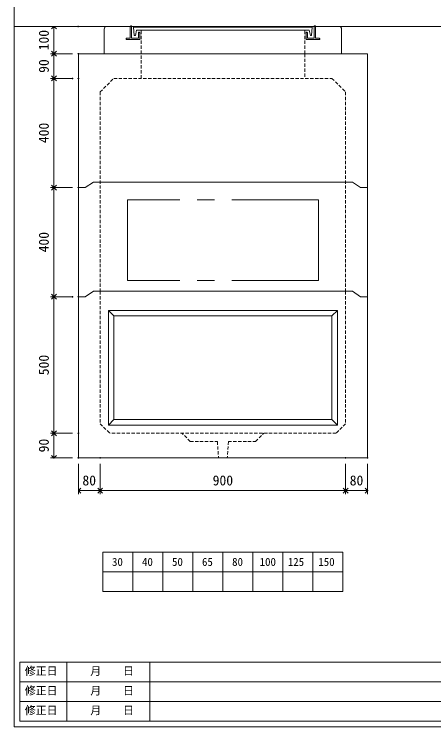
# Model space of a CAD drawing. Units: millimetres, scale not verified. Extents: x -4890 to 4890, y -2331 to 2331.
# Drawn here: x -1230 to 308, y -1944 to 666 of the extents above; entities that cross this region are included whole.
import ezdxf
from ezdxf.enums import TextEntityAlignment as Align

# ---------------------------------------------------------------- set-up
doc = ezdxf.new("R2010")
doc.units = ezdxf.units.MM
doc.header["$LTSCALE"] = 10
doc.header["$PDMODE"] = 32
doc.header["$PDSIZE"] = 2
doc.linetypes.add('DASHED1', pattern=[1.8, 1.2, -0.6])
doc.linetypes.add('USER2', pattern=[50.8, 31.75, -6.35, 6.35, -6.35])
doc.layers.add('0-1_Defpoints', color=7, linetype='Continuous')
for name, color, linetype, lineweight in [('0-2_waku', 7, 'Continuous', 18), ('0-3_gaikei', 7, 'Continuous', 18), ('0-4_kakure', 7, 'DASHED1', 5), ('0-5_sunpou', 7, 'Continuous', 5), ('0-9_uchigawa', 6, 'Continuous', 18), ('0-B_futa', 3, 'Continuous', 18), ('0-C_GL', 4, 'Continuous', 18), ('0-E_文字１', 7, 'Continuous', 18), ('1-3_uchigawa2', 6, 'USER2', 18)]:
    doc.layers.add(name, color=color, linetype=linetype, lineweight=lineweight)
doc.styles.add('ＭＳ ゴシック', font='')
doc.styles.get('ＭＳ ゴシック').set_extended_font_data('MS Gothic')

# ---------------------------------------------------------------- blocks, each defined once
blk = doc.blocks.new('_Open90')
at = {"layer": '0-5_sunpou'}
blk.add_line((0, 0), (-1, 0), dxfattribs=at)
blk.add_lwpolyline([(-0.5, 0.5), (0, 0), (-0.5, -0.5)], dxfattribs=at)
blk = doc.blocks.new('D80')
at = {"layer": '0-1_Defpoints'}
for p in [(452.32, 1804.36), (363, 1304.36), (452.32, 1304.36)]:
    blk.add_point(p, dxfattribs=at)
at = {"layer": '0-5_sunpou'}
for p, q in [((430.32, 1804.36), (350, 1804.36)), ((363, 1786.36), (363, 1322.36)), ((430.32, 1304.36), (350, 1304.36))]:
    blk.add_line(p, q, dxfattribs=at)
at = {"layer": '0-5_sunpou', "xscale": 18, "yscale": 18}
for p, rotation in [((363, 1804.36), 90), ((363, 1304.36), 270)]:
    blk.add_blockref('_Open90', p, dxfattribs=dict(at, rotation=rotation))
at = {"layer": '0-5_sunpou', "style": 'ＭＳ ゴシック'}
blk.add_text('500', height=36.66, rotation=90, dxfattribs=at).set_placement((355, 1516.86), align=Align.BOTTOM_LEFT)
blk = doc.blocks.new('D81')
at = {"layer": '0-1_Defpoints'}
for p in [(452.32, 1304.36), (363, 1214.36), (452.32, 1214.36)]:
    blk.add_point(p, dxfattribs=at)
at = {"layer": '0-5_sunpou'}
for p, q in [((430.32, 1304.36), (350, 1304.36)), ((363, 1286.36), (363, 1232.36)), ((430.32, 1214.36), (350, 1214.36))]:
    blk.add_line(p, q, dxfattribs=at)
at = {"layer": '0-5_sunpou', "xscale": 18, "yscale": 18}
for p, rotation in [((363, 1304.36), 90), ((363, 1214.36), 270)]:
    blk.add_blockref('_Open90', p, dxfattribs=dict(at, rotation=rotation))
at = {"layer": '0-5_sunpou', "style": 'ＭＳ ゴシック'}
blk.add_text('90', height=36.66, rotation=90, dxfattribs=at).set_placement((355, 1234.36), align=Align.BOTTOM_LEFT)
blk = doc.blocks.new('D82')
at = {"layer": '0-1_Defpoints'}
for p in [(452.32, 1214.36), (532.32, 1214.36), (532.32, 1094.33)]:
    blk.add_point(p, dxfattribs=at)
at = {"layer": '0-5_sunpou'}
for p, q in [((452.32, 1192.36), (452.32, 1081.33)), ((532.32, 1192.36), (532.32, 1081.33)), ((470.32, 1094.33), (514.32, 1094.33))]:
    blk.add_line(p, q, dxfattribs=at)
at = {"layer": '0-5_sunpou', "xscale": 18, "yscale": 18, "rotation": 180}
blk.add_blockref('_Open90', (452.32, 1094.33), dxfattribs=at)
at = {"layer": '0-5_sunpou', "xscale": 18, "yscale": 18}
blk.add_blockref('_Open90', (532.32, 1094.33), dxfattribs=at)
at = {"layer": '0-5_sunpou', "style": 'ＭＳ ゴシック'}
blk.add_text('80', height=36.66, dxfattribs=at).set_placement((467.32, 1102.33), align=Align.BOTTOM_LEFT)
blk = doc.blocks.new('D83')
at = {"layer": '0-1_Defpoints'}
for p in [(532.32, 1214.36), (1432.32, 1214.36), (1432.32, 1094.33)]:
    blk.add_point(p, dxfattribs=at)
at = {"layer": '0-5_sunpou'}
for p, q in [((532.32, 1192.36), (532.32, 1081.33)), ((1432.32, 1192.36), (1432.32, 1081.33)), ((550.32, 1094.33), (1414.32, 1094.33))]:
    blk.add_line(p, q, dxfattribs=at)
at = {"layer": '0-5_sunpou', "xscale": 18, "yscale": 18, "rotation": 180}
blk.add_blockref('_Open90', (532.32, 1094.33), dxfattribs=at)
at = {"layer": '0-5_sunpou', "xscale": 18, "yscale": 18}
blk.add_blockref('_Open90', (1432.32, 1094.33), dxfattribs=at)
at = {"layer": '0-5_sunpou', "style": 'ＭＳ ゴシック'}
blk.add_text('900', height=36.66, dxfattribs=at).set_placement((944.82, 1102.33), align=Align.BOTTOM_LEFT)
blk = doc.blocks.new('D84')
at = {"layer": '0-1_Defpoints'}
for p in [(1432.32, 1214.36), (1512.32, 1214.36), (1512.32, 1094.33)]:
    blk.add_point(p, dxfattribs=at)
at = {"layer": '0-5_sunpou'}
for p, q in [((1432.32, 1192.36), (1432.32, 1081.33)), ((1512.32, 1192.36), (1512.32, 1081.33)), ((1450.32, 1094.33), (1494.32, 1094.33))]:
    blk.add_line(p, q, dxfattribs=at)
at = {"layer": '0-5_sunpou', "xscale": 18, "yscale": 18, "rotation": 180}
blk.add_blockref('_Open90', (1432.32, 1094.33), dxfattribs=at)
at = {"layer": '0-5_sunpou', "xscale": 18, "yscale": 18}
blk.add_blockref('_Open90', (1512.32, 1094.33), dxfattribs=at)
at = {"layer": '0-5_sunpou', "style": 'ＭＳ ゴシック'}
blk.add_text('80', height=36.66, dxfattribs=at).set_placement((1447.32, 1102.33), align=Align.BOTTOM_LEFT)
blk = doc.blocks.new('D85')
at = {"layer": '0-1_Defpoints'}
for p in [(451.54, 2794.36), (363, 2694.36), (452.32, 2694.36)]:
    blk.add_point(p, dxfattribs=at)
at = {"layer": '0-5_sunpou'}
for p, q in [((429.54, 2794.36), (350, 2794.36)), ((363, 2776.36), (363, 2712.36)), ((430.32, 2694.36), (350, 2694.36))]:
    blk.add_line(p, q, dxfattribs=at)
at = {"layer": '0-5_sunpou', "xscale": 18, "yscale": 18}
for p, rotation in [((363, 2794.36), 90), ((363, 2694.36), 270)]:
    blk.add_blockref('_Open90', p, dxfattribs=dict(at, rotation=rotation))
at = {"layer": '0-5_sunpou', "style": 'ＭＳ ゴシック'}
blk.add_text('100', height=36.66, rotation=90, dxfattribs=at).set_placement((355, 2706.86), align=Align.BOTTOM_LEFT)
blk = doc.blocks.new('D86')
at = {"layer": '0-1_Defpoints'}
for p in [(452.32, 2694.36), (363, 2604.36), (452.32, 2604.36)]:
    blk.add_point(p, dxfattribs=at)
at = {"layer": '0-5_sunpou'}
for p, q in [((430.32, 2694.36), (350, 2694.36)), ((363, 2676.36), (363, 2622.36)), ((430.32, 2604.36), (350, 2604.36))]:
    blk.add_line(p, q, dxfattribs=at)
at = {"layer": '0-5_sunpou', "xscale": 18, "yscale": 18}
for p, rotation in [((363, 2694.36), 90), ((363, 2604.36), 270)]:
    blk.add_blockref('_Open90', p, dxfattribs=dict(at, rotation=rotation))
at = {"layer": '0-5_sunpou', "style": 'ＭＳ ゴシック'}
blk.add_text('90', height=36.66, rotation=90, dxfattribs=at).set_placement((355, 2624.36), align=Align.BOTTOM_LEFT)
blk = doc.blocks.new('D87')
at = {"layer": '0-1_Defpoints'}
for p in [(430.32, 2604.36), (363, 2204.36), (452.32, 2204.36)]:
    blk.add_point(p, dxfattribs=at)
at = {"layer": '0-5_sunpou'}
for p, q in [((408.32, 2604.36), (350, 2604.36)), ((363, 2586.36), (363, 2222.36)), ((430.32, 2204.36), (350, 2204.36))]:
    blk.add_line(p, q, dxfattribs=at)
at = {"layer": '0-5_sunpou', "xscale": 18, "yscale": 18}
for p, rotation in [((363, 2604.36), 90), ((363, 2204.36), 270)]:
    blk.add_blockref('_Open90', p, dxfattribs=dict(at, rotation=rotation))
at = {"layer": '0-5_sunpou', "style": 'ＭＳ ゴシック'}
blk.add_text('400', height=36.66, rotation=90, dxfattribs=at).set_placement((355, 2366.86), align=Align.BOTTOM_LEFT)
blk = doc.blocks.new('D88')
at = {"layer": '0-1_Defpoints'}
for p in [(452.32, 2204.36), (363, 1804.36), (430.32, 1804.36)]:
    blk.add_point(p, dxfattribs=at)
at = {"layer": '0-5_sunpou'}
for p, q in [((430.32, 2204.36), (350, 2204.36)), ((363, 2186.36), (363, 1822.36)), ((408.32, 1804.36), (350, 1804.36))]:
    blk.add_line(p, q, dxfattribs=at)
at = {"layer": '0-5_sunpou', "xscale": 18, "yscale": 18}
for p, rotation in [((363, 2204.36), 90), ((363, 1804.36), 270)]:
    blk.add_blockref('_Open90', p, dxfattribs=dict(at, rotation=rotation))
at = {"layer": '0-5_sunpou', "style": 'ＭＳ ゴシック'}
blk.add_text('400', height=36.66, rotation=90, dxfattribs=at).set_placement((355, 1966.86), align=Align.BOTTOM_LEFT)

msp = doc.modelspace()

# ---------------------------------------------------------------- linework, layer by layer
at = {"layer": '0-2_waku'}
for p, q in [((-1230.06, 2331.26), (-1230.06, -1943.74)), ((-1230.06, 2331.26), (-1230.06, -1943.74)), ((-905.06, -1304.74), (-25.06, -1304.74)), ((-905.06, -1304.74), (-905.06, -1448.74)), ((-905.06, -1304.74), (-905.06, -1448.74)), ((-905.06, -1304.74), (-905.06, -1448.74)), ((-905.06, -1304.74), (-905.06, -1448.74)), ((-795.06, -1304.74), (-795.06, -1448.74)), ((-685.06, -1304.74), (-685.06, -1448.74)), ((-685.06, -1304.74), (-685.06, -1448.74)), ((-575.06, -1304.74), (-575.06, -1448.74)), ((-465.06, -1304.74), (-465.06, -1448.74)), ((-355.06, -1304.74), (-355.06, -1448.74)), ((-245.06, -1304.74), (-245.06, -1448.74)), ((-135.06, -1304.74), (-135.06, -1448.74)), ((-25.06, -1304.74), (-25.06, -1448.74)), ((-905.06, -1376.74), (-25.06, -1376.74)), ((-905.06, -1448.74), (-25.06, -1448.74)), ((-1210.06, -1707.74), (-1210.06, -1923.74)), ((-1210.06, -1707.74), (817.94, -1707.74)), ((-1210.06, -1707.74), (529.94, -1707.74)), ((-1037.56, -1707.74), (-1037.56, -1923.74)), ((-732.56, -1707.74), (-732.56, -1923.74)), ((-732.56, -1707.74), (-732.56, -1923.74)), ((-1210.06, -1779.74), (817.94, -1779.74)), ((-1210.06, -1851.74), (529.94, -1851.74)), ((-1210.06, -1923.74), (817.94, -1923.74)), ((-1230.06, -1943.74), (4889.94, -1943.74)), ((-1230.06, -1943.74), (4889.94, -1943.74))]:
    msp.add_line(p, q, dxfattribs=at)
msp.add_lwpolyline([(-1210.06, -1707.74), (-1210.06, -1923.74), (529.94, -1923.74)], dxfattribs=at)
at = {"layer": '0-3_gaikei'}
for p, q in [((-900.06, 521.26), (-900.06, 611.26)), ((-890.06, 621.26), (-805.06, 621.26)), ((-125.06, 621.26), (-40.06, 621.26)), ((-30.06, 521.26), (-30.06, 611.26)), ((-995.06, 521.26), (64.94, 521.26)), ((-995.06, -958.74), (-995.06, 521.26)), ((-900.06, 521.26), (-790.06, 521.26)), ((-865.06, 521.26), (-65.06, 521.26)), ((-30.06, 521.26), (-140.06, 521.26)), ((64.94, 521.26), (64.94, -958.74)), ((-970.06, 31.26), (-995.06, 31.26)), ((-970.06, 31.26), (-940.06, 51.26)), ((-940.06, 51.26), (9.94, 51.26)), ((9.94, 51.26), (39.94, 31.26)), ((39.94, 31.26), (64.94, 31.26)), ((64.94, -178.74), (64.94, -958.74)), ((-970.06, -368.74), (-940.06, -348.74)), ((-940.06, -348.74), (9.94, -348.74)), ((9.94, -348.74), (39.94, -368.74)), ((-970.06, -368.74), (-995.06, -368.74)), ((39.94, -368.74), (64.94, -368.74)), ((64.94, -958.74), (-995.06, -958.74))]:
    msp.add_line(p, q, dxfattribs=at)
for centre, radius, start, end in [((-890.64, 611.84), 9.44, 86.47383, 183.52617), ((-39.73, 611.59), 9.68, 358.04251, 91.95749)]:
    msp.add_arc(centre, radius, start, end, dxfattribs=at)
at = {"layer": '0-4_kakure'}
for p, q in [((-765.06, 521.26), (-765.06, 607.76)), ((-165.06, 521.26), (-165.06, 607.76)), ((-765.06, 431.26), (-765.06, 521.26)), ((-165.06, 521.26), (-165.06, 431.26)), ((-915.06, 381.26), (-865.06, 431.26)), ((-865.06, 431.26), (-65.06, 431.26)), ((-65.06, 431.26), (-15.06, 381.26)), ((-915.06, 381.26), (-915.06, -348.74)), ((-15.06, 381.26), (-15.06, -348.74)), ((-915.06, -348.74), (-915.06, -833.74)), ((-15.06, -348.74), (-15.06, -833.74)), ((-915.06, -833.74), (-880.06, -868.74)), ((-15.06, -833.74), (-50.06, -868.74)), ((-50.06, -868.74), (-880.06, -868.74)), ((-585.06, -898.74), (-615.06, -868.74)), ((-345.06, -898.74), (-315.06, -868.74)), ((-585.06, -898.74), (-485.06, -898.74)), ((-485.06, -898.74), (-481.06, -958.74)), ((-485.06, -898.74), (-481.06, -958.74)), ((-445.06, -898.74), (-449.06, -958.74)), ((-445.06, -898.74), (-449.06, -958.74)), ((-445.06, -898.74), (-345.06, -898.74))]:
    msp.add_line(p, q, dxfattribs=at)
at = {"layer": '0-9_uchigawa'}
for p, q in [((-885.06, -418.74), (-885.06, -838.74)), ((-885.06, -418.74), (-465.06, -418.74)), ((-885.06, -418.74), (-865.06, -438.74)), ((-865.06, -438.74), (-865.06, -818.74)), ((-865.06, -438.74), (-465.06, -438.74)), ((-865.06, -438.74), (-465.06, -438.74)), ((-465.06, -418.74), (-45.06, -418.74)), ((-465.06, -418.74), (-45.06, -418.74)), ((-465.06, -438.74), (-65.06, -438.74)), ((-45.06, -418.74), (-65.06, -438.74)), ((-65.06, -438.74), (-65.06, -818.74)), ((-45.06, -418.74), (-45.06, -838.74)), ((-865.06, -818.74), (-885.06, -838.74)), ((-865.06, -818.74), (-465.06, -818.74)), ((-465.06, -818.74), (-65.06, -818.74)), ((-65.06, -818.74), (-45.06, -838.74)), ((-885.06, -838.74), (-465.06, -838.74)), ((-465.06, -838.74), (-45.06, -838.74))]:
    msp.add_line(p, q, dxfattribs=at)
at = {"layer": '0-B_futa'}
for p, q in [((-805.06, 621.26), (-805.06, 578.26)), ((-803.06, 623.26), (-800.06, 623.26)), ((-800.06, 623.26), (-800.06, 578.26)), ((-792.25, 618.76), (-137.92, 618.76)), ((-792.25, 618.76), (-789.76, 588.76)), ((-781.73, 607.76), (-786.05, 588.76)), ((-781.73, 607.76), (-148.39, 607.76)), ((-773.06, 600.26), (-772.06, 600.26)), ((-157.06, 600.26), (-158.06, 600.26)), ((-148.39, 607.76), (-144.07, 588.76)), ((-137.92, 618.76), (-140.17, 588.76)), ((-130.06, 623.26), (-130.06, 578.26)), ((-130.06, 623.26), (-127.06, 623.26)), ((-125.06, 621.26), (-125.06, 578.26)), ((-820.06, 576.26), (-820.06, 575.26)), ((-818.06, 578.26), (-805.06, 578.26)), ((-800.06, 578.26), (-775.06, 578.26)), ((-789.76, 588.76), (-786.05, 588.76)), ((-775.06, 598.26), (-775.06, 578.26)), ((-770.06, 598.26), (-770.06, 573.26)), ((-160.06, 598.26), (-160.06, 573.26)), ((-155.06, 598.26), (-155.06, 578.26)), ((-130.06, 578.26), (-155.06, 578.26)), ((-140.17, 588.76), (-144.07, 588.76)), ((-112.06, 578.26), (-125.06, 578.26)), ((-110.06, 576.26), (-110.06, 575.26)), ((-770.06, 573.26), (-818.06, 573.26)), ((-160.06, 573.26), (-112.06, 573.26))]:
    msp.add_line(p, q, dxfattribs=at)
for centre, start, end in [((-803.06, 621.26), 90, 180), ((-773.06, 598.26), 90, 180), ((-772.06, 598.26), 0, 90), ((-158.06, 598.26), 90, 180), ((-157.06, 598.26), 0, 90), ((-127.06, 621.26), 0, 90), ((-818.06, 576.26), 90, 180), ((-818.06, 575.26), 180, 270), ((-112.06, 576.26), 0, 90), ((-112.06, 575.26), 270, 0)]:
    msp.add_arc(centre, 2, start, end, dxfattribs=at)
at = {"layer": '0-C_GL'}
msp.add_line((-1230.06, 621.26), (4889.94, 621.26), dxfattribs=at)
msp.add_line((-1230.06, 621.26), (4889.94, 621.26), dxfattribs=at)
at = {"layer": '1-3_uchigawa2'}
for p, q in [((-815.06, -13.74), (-815.06, -308.74)), ((-115.06, -13.74), (-815.06, -13.74)), ((-115.06, -13.74), (-115.06, -308.74)), ((-115.06, -308.74), (-815.06, -308.74))]:
    msp.add_line(p, q, dxfattribs=at)

# ---------------------------------------------------------------- block references
at = {"layer": '0-5_sunpou'}
for name in ['D85', 'D86', 'D87', 'D88', 'D80', 'D81', 'D82', 'D83', 'D84']:
    msp.add_blockref(name, (-1447.37, -2173.1), dxfattribs=at)

# ---------------------------------------------------------------- texts
at = {"layer": '0-E_文字１', "style": 'ＭＳ ゴシック'}
for s, p in [('30', (-871.69, -1363.38)), ('40', (-761.69, -1363.38)), ('50', (-651.69, -1363.38)), ('65', (-541.69, -1363.38)), ('80', (-431.28, -1363.38)), ('100', (-330.4, -1363.38)), ('125', (-227.02, -1363.38)), ('150', (-115.25, -1363.38)), ('修正日', (-1191.41, -1763.03)), ('\u3000\u3000月\u3000\u3000日', (-1031.26, -1763.03)), ('修正日', (-1191.41, -1835.03)), ('\u3000\u3000月\u3000\u3000日', (-1031.26, -1835.03)), ('修正日', (-1191.41, -1907.03)), ('\u3000\u3000月\u3000\u3000日', (-1031.26, -1907.03))]:
    msp.add_text(s, height=29.33, dxfattribs=at).set_placement(p, align=Align.BOTTOM_LEFT)

doc.saveas('drawing.dxf')
